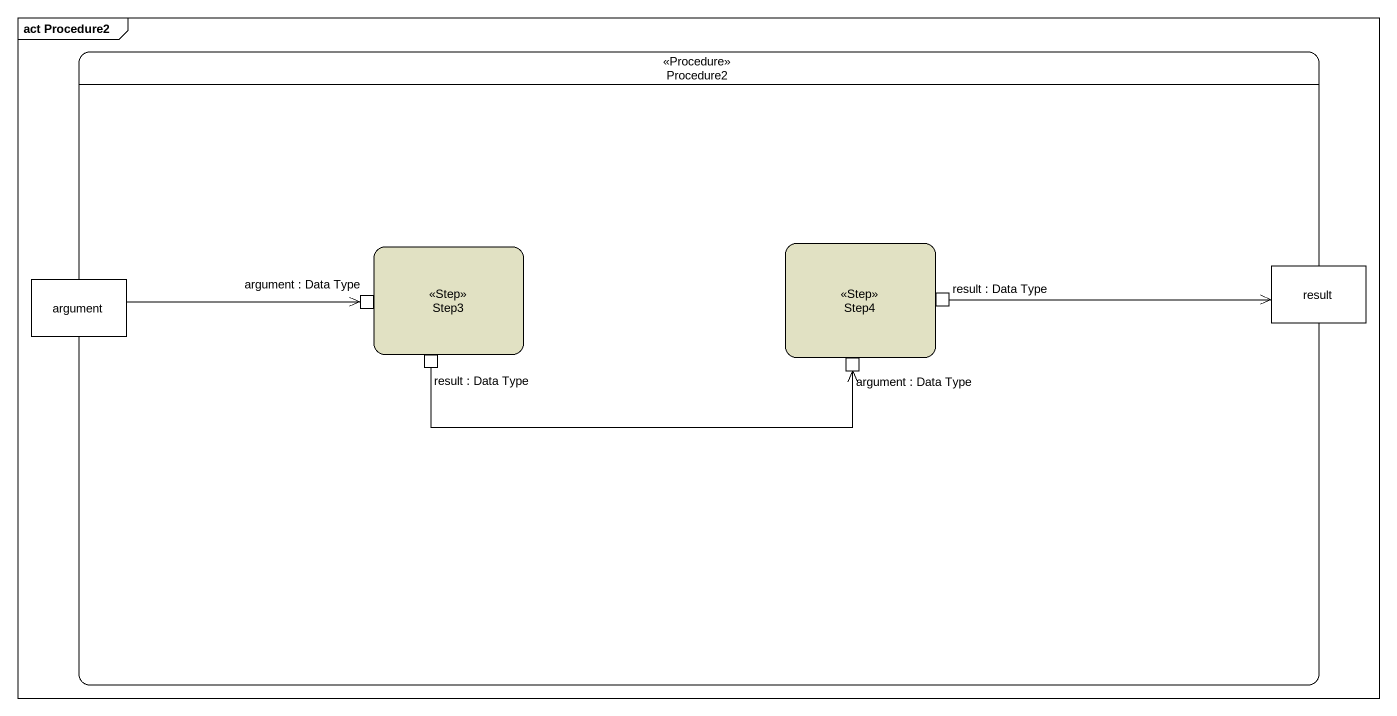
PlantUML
@startuml
mainframe act Procedure2
hide empty description
state Procedure2 <<Procedure>> {
  state Step3 <<Step>> #E1E1C3 {
    state "argument : Data Type" as argument_Data_Type <<inputPin>>
    state "result : Data Type" as result_Data_Type_2 <<outputPin>>
  }
  state Step4 <<Step>> #E1E1C3 {
    state "result : Data Type" as result_Data_Type <<outputPin>>
    state "argument : Data Type" as argument_Data_Type_2 <<inputPin>>
  }
  state result <<object>>
  state argument <<object>>
}
argument -right-> argument_Data_Type
result_Data_Type -right-> result
result_Data_Type_2 -right-> argument_Data_Type_2
@enduml
